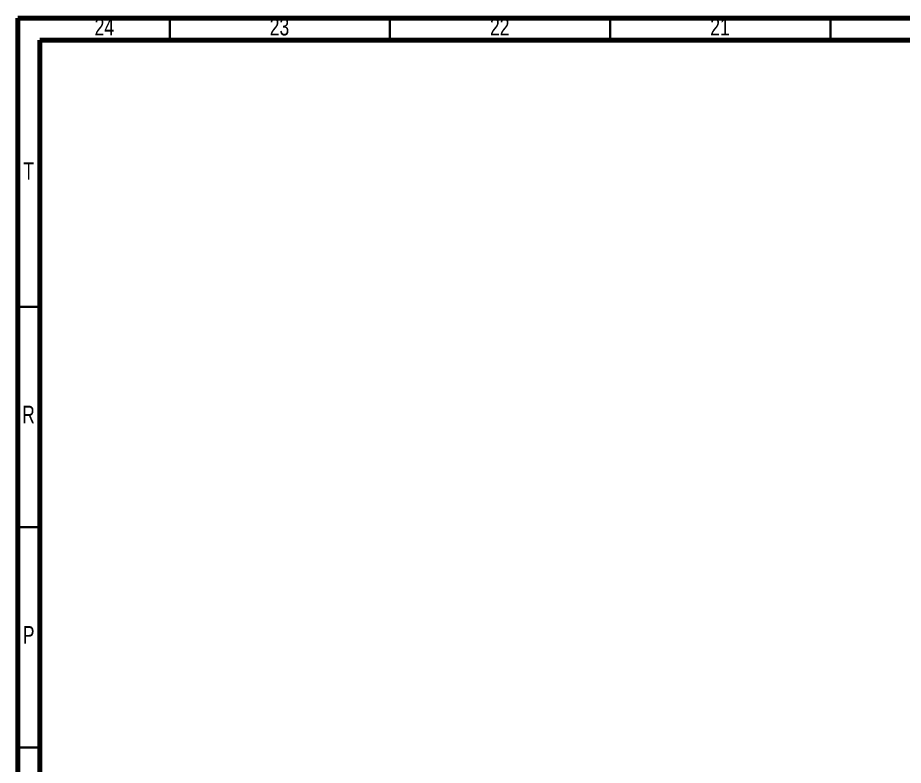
# Model space of a CAD drawing. Header units: millimetres. Extents: x 15 to 1184, y 5 to 1288.
# Drawn here: x 15 to 216, y 666.5 to 836.1 of the extents above; entities that cross this region are included whole.
import ezdxf

# ---------------------------------------------------------------- set-up
doc = ezdxf.new("R2010")
doc.units = ezdxf.units.MM
doc.styles.add('SLDTEXTSTYLE1', font='TXT', dxfattribs={"width": 0.75})

msp = doc.modelspace()

# ---------------------------------------------------------------- linework, layer by layer
at = {"color": 7, "linetype": 'Continuous', "lineweight": 70}
for p, q in [((15, 5), (15, 836)), ((15, 836), (1184, 836)), ((20, 10), (20, 831)), ((20, 831), (1179, 831))]:
    msp.add_line(p, q, dxfattribs=at)
at = {"color": 7, "linetype": 'Continuous', "lineweight": 35}
for p, q in [((49.5, 831), (49.5, 836)), ((99.5, 831), (99.5, 836)), ((149.5, 831), (149.5, 836)), ((199.5, 831), (199.5, 836)), ((20, 770.5), (15, 770.5)), ((20, 720.5), (15, 720.5)), ((20, 670.5), (15, 670.5))]:
    msp.add_line(p, q, dxfattribs=at)

# ---------------------------------------------------------------- texts
at = {"color": 7, "linetype": 'Continuous', "lineweight": 0, "attachment_point": 2, "style": 'SLDTEXTSTYLE1'}
for s, insert, char_height in [('24', (34.67, 836.06), 3.969), ('23', (74.42, 836.06), 3.969), ('22', (124.42, 836.06), 3.969), ('21', (174.42, 836.06), 3.969), ('T', (17.49, 803.31), 3.97), ('R', (17.44, 748.06), 3.97), ('P', (17.48, 698.06), 3.97)]:
    msp.add_mtext(s, dxfattribs=dict(at, insert=insert, char_height=char_height))

doc.saveas('drawing.dxf')
